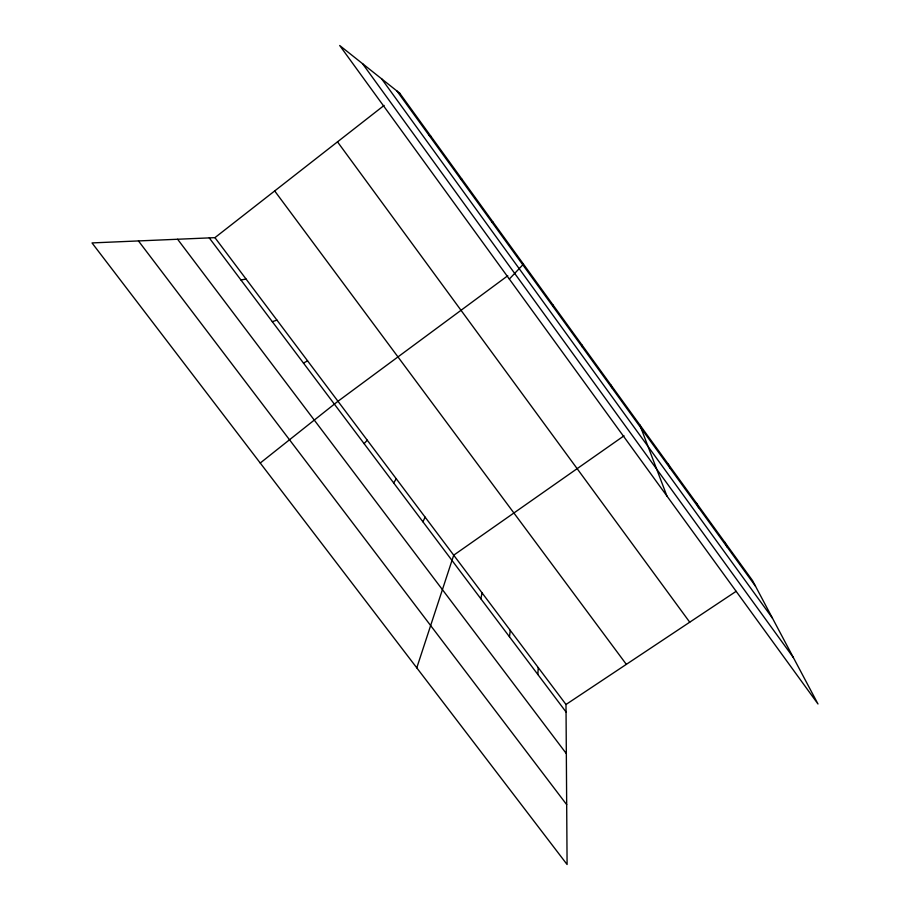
<?xml version="1.0" encoding="UTF-8"?>
<svg xmlns="http://www.w3.org/2000/svg" width="910" height="910" viewBox="0 0 910 910"><rect width="100%" height="100%" fill="white"/><g stroke="black" fill="none" stroke-linecap="round" stroke-linejoin="round"><path stroke-width="1.36" d="M537.856 674.526L538.242 667.587M552.723 306.124L552.882 304.77M509.463 636.784L510.283 630.391M480.833 598.757L482.107 592.933M416.78 667.838L453.715 555.18L624.021 435.799M422.934 521.805L425.107 517.142M393.643 482.88L396.282 478.808M364.125 443.659L367.242 440.19M509.327 279.051L523.466 264.139M260.237 463.031L337.974 401.264L507.769 275.741M214.931 237.646L565.997 704.488L567.089 864.5L92.012 242.924L214.931 237.646L384.088 105.435M565.997 704.488L736.122 591.341M303.474 363.079L307.58 360.849M272.329 321.685L276.947 320.115M240.923 279.962L246.064 279.051M491.753 221.915L492.901 221.938M460.426 178.656L462.098 179.372M428.837 135.033L431.044 136.466M138.457 240.934L566.68 804.633M177.609 239.25L566.338 753.616M209.266 237.897L566.054 711.984M274.683 190.952L626.342 664.357M337.496 141.846L689.735 622.201M381.631 78.829L772.442 618.14M362.521 63.654L793.327 657.498M396.976 91.034L755.505 586.199M724.61 542.007L727.215 547.137M696.548 503.23L698.709 507.757M668.259 464.157L669.976 468.07M639.753 424.777L666.916 496.007M611.019 385.089L611.816 387.74M582.07 345.095L582.377 347.097M399.717 93.207L339.692 45.5L817.988 703.987L752.468 580.478L399.717 93.207"/></g></svg>
